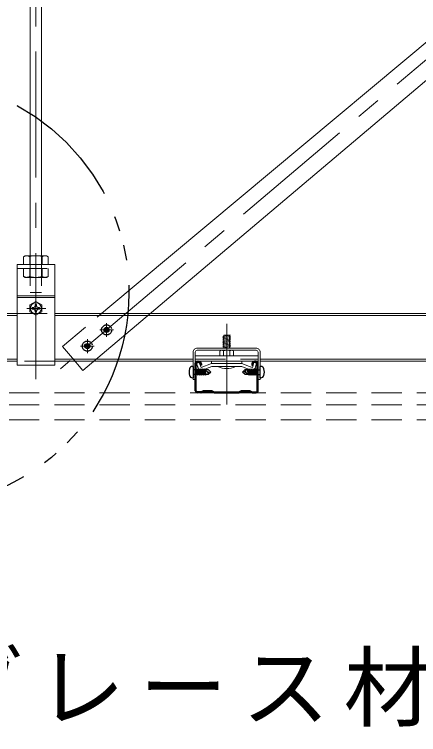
# Model space of a CAD drawing. Units: millimetres on the paper, with parts at other scales. Extents: x -195 to 195, y -135 to 133.
# Drawn here: x -98.87 to -82.82, y 30.74 to 59.34 of the extents above; entities that cross this region are included whole.
import ezdxf

# ---------------------------------------------------------------- set-up
doc = ezdxf.new("R2010")
doc.units = ezdxf.units.MM
for name, pattern in [('CHAIN1', [8, 5, -1, 1, -1]), ('DASHED1', [1.8, 1.2, -0.6]), ('DOUBLE_CHAIN1', [8.8, 5, -1, 0.6, -0.6, 0.6, -1])]:
    doc.linetypes.add(name, pattern=pattern)
for name, color, linetype, lineweight in [('5-0_中心線', 4, 'CHAIN1', 9), ('5-1_吊り材', 7, 'Continuous', 18), ('5-2_野縁受け', 3, 'Continuous', 18), ('5-3_野縁', 2, 'Continuous', 25), ('5-4_ブレース・補強材', 4, 'Continuous', 9), ('5-6_文字', 7, 'Continuous', 18), ('5-A_クリップ', 7, 'Continuous', 18), ('5-B_補強金具・金具・その他', 3, 'Continuous', 18), ('5-C_ビス・アンカーボルト', 2, 'Continuous', 25), ('5-D_パネル', 4, 'DASHED1', 9)]:
    doc.layers.add(name, color=color, linetype=linetype, lineweight=lineweight)
doc.styles.add('ＭＳ ゴシック', font='')
doc.styles.get('ＭＳ ゴシック').set_extended_font_data('MS Gothic')

msp = doc.modelspace()

# ---------------------------------------------------------------- linework, layer by layer
at = {"layer": '5-0_中心線'}
for p, q in [((-98.014, 44.864), (-98.014, 86.754)), ((-55.416, 80.466), (-97.032, 45.272)), ((-98.378, 47.669), (-97.622, 47.669)), ((-95.208, 47.086), (-95.208, 46.542)), ((-90.439, 47.052), (-90.439, 43.855)), ((-95.481, 46.814), (-94.936, 46.814)), ((-95.972, 46.441), (-95.972, 45.896)), ((-96.244, 46.169), (-95.7, 46.169))]:
    msp.add_line(p, q, dxfattribs=at)
at = {"layer": '5-1_吊り材'}
for p, q in [((-98.239, 49.759), (-98.239, 83.544)), ((-97.789, 49.759), (-97.789, 83.544)), ((-98.438, 49.759), (-98.504, 49.721)), ((-98.504, 49.409), (-98.504, 49.721)), ((-98.438, 49.759), (-97.589, 49.759)), ((-98.259, 49.409), (-98.259, 49.721)), ((-97.769, 49.409), (-97.769, 49.721)), ((-97.589, 49.759), (-97.524, 49.721)), ((-97.524, 49.409), (-97.524, 49.721)), ((-98.764, 49.409), (-97.264, 49.409)), ((-98.764, 45.409), (-98.764, 49.409)), ((-97.264, 49.409), (-97.264, 45.409)), ((-98.764, 48.169), (-97.264, 48.169)), ((-98.764, 48.099), (-97.264, 48.099)), ((-98.016, 47.944), (-98.254, 47.806)), ((-98.254, 47.806), (-98.254, 47.531)), ((-98.046, 47.816), (-98.046, 47.788)), ((-98.016, 47.944), (-97.778, 47.806)), ((-97.986, 47.816), (-97.986, 47.775)), ((-97.986, 47.816), (-97.986, 47.788)), ((-97.778, 47.806), (-97.778, 47.531)), ((-98.016, 47.394), (-98.254, 47.531)), ((-98.163, 47.699), (-98.134, 47.699)), ((-98.163, 47.639), (-98.134, 47.639)), ((-98.046, 47.522), (-98.046, 47.549)), ((-98.016, 47.394), (-97.778, 47.531)), ((-97.986, 47.522), (-97.986, 47.562)), ((-97.986, 47.522), (-97.986, 47.549)), ((-97.869, 47.699), (-97.898, 47.699)), ((-97.869, 47.639), (-97.898, 47.639)), ((-97.264, 45.409), (-98.764, 45.409))]:
    msp.add_line(p, q, dxfattribs=at)
at = {"layer": '5-1_吊り材', "linetype": 'DASHED1'}
for p, q in [((-98.239, 49.759), (-98.239, 48.296)), ((-97.789, 49.759), (-97.789, 48.296)), ((-98.764, 49.249), (-97.264, 49.249)), ((-98.504, 49.249), (-98.504, 48.936)), ((-98.259, 49.249), (-98.259, 48.936)), ((-97.769, 49.249), (-97.769, 48.936)), ((-97.524, 49.249), (-97.524, 48.936)), ((-98.438, 48.899), (-98.504, 48.936)), ((-97.589, 48.899), (-97.524, 48.936)), ((-97.589, 48.899), (-98.438, 48.899)), ((-98.239, 48.296), (-97.789, 48.296))]:
    msp.add_line(p, q, dxfattribs=at)
at = {"layer": '5-1_吊り材'}
msp.add_circle((-98.016, 47.669), 0.22, dxfattribs=at)
for centre, radius, start, end in [((-98.343, 49.42), 0.341, 96.3429, 118.0413), ((-98.389, 49.515), 0.244, 57.5712, 88.0446), ((-98.014, 48.948), 0.811, 72.412, 107.588), ((-97.638, 49.515), 0.244, 91.9554, 122.4288), ((-97.684, 49.42), 0.341, 61.9587, 83.6571), ((-98.126, 47.778), 0.0802, 264.363, 6.6734), ((-98.016, 47.669), 0.15, 78.463, 101.537), ((-97.906, 47.778), 0.0802, 173.3265, 275.637), ((-98.016, 47.669), 0.15, 168.463, 191.5133), ((-98.126, 47.559), 0.0802, 353.3265, 95.637), ((-98.016, 47.669), 0.15, 258.463, 281.537), ((-97.906, 47.559), 0.0802, 84.363, 186.6735), ((-98.016, 47.669), 0.15, 348.4867, 11.537)]:
    msp.add_arc(centre, radius, start, end, dxfattribs=at)
at = {"layer": '5-1_吊り材', "linetype": 'DASHED1'}
for centre, radius, start, end in [((-98.343, 49.237), 0.341, 241.9587, 263.6571), ((-98.389, 49.142), 0.244, 271.9554, 302.4288), ((-98.014, 49.709), 0.811, 252.412, 287.588), ((-97.638, 49.142), 0.244, 237.5712, 268.0446), ((-97.684, 49.237), 0.341, 276.3429, 298.0413)]:
    msp.add_arc(centre, radius, start, end, dxfattribs=at)
at = {"layer": '5-2_野縁受け'}
for p, q in [((-142.264, 47.469), (-98.764, 47.469)), ((-142.264, 47.389), (-98.764, 47.389)), ((-97.264, 47.469), (-53.764, 47.469)), ((-97.264, 47.389), (-53.764, 47.389)), ((-104.259, 45.649), (-98.764, 45.649)), ((-104.259, 45.569), (-98.764, 45.569)), ((-97.264, 45.649), (-91.769, 45.649)), ((-97.264, 45.569), (-91.769, 45.569)), ((-89.109, 45.649), (-76.619, 45.649)), ((-89.109, 45.569), (-76.619, 45.569))]:
    msp.add_line(p, q, dxfattribs=at)
at = {"layer": '5-2_野縁受け', "linetype": 'DASHED1'}
for p, q in [((-98.764, 47.469), (-97.264, 47.469)), ((-97.264, 45.569), (-98.764, 45.569)), ((-91.689, 45.649), (-89.189, 45.649))]:
    msp.add_line(p, q, dxfattribs=at)
at = {"layer": '5-3_野縁'}
for p, q in [((-91.689, 44.394), (-91.689, 45.494)), ((-91.649, 44.394), (-91.649, 45.494)), ((-91.614, 45.569), (-91.539, 45.569)), ((-91.614, 45.529), (-91.539, 45.529)), ((-89.264, 45.569), (-89.339, 45.569)), ((-89.264, 45.529), (-89.339, 45.529)), ((-89.229, 44.394), (-89.229, 45.494)), ((-89.189, 44.394), (-89.189, 45.494)), ((-91.479, 45.469), (-91.479, 45.419)), ((-91.439, 45.419), (-91.479, 45.419)), ((-91.439, 45.469), (-91.439, 45.419)), ((-89.439, 45.469), (-89.439, 45.419)), ((-89.439, 45.419), (-89.399, 45.419)), ((-89.399, 45.469), (-89.399, 45.419)), ((-91.46, 44.359), (-91.614, 44.359)), ((-91.376, 44.395), (-91.454, 44.36)), ((-91.448, 44.319), (-91.36, 44.359)), ((-91.342, 44.356), (-91.346, 44.358)), ((-91.321, 44.39), (-91.325, 44.392)), ((-91.306, 44.39), (-91.302, 44.392)), ((-91.285, 44.356), (-91.281, 44.358)), ((-91.262, 44.356), (-91.266, 44.358)), ((-91.241, 44.39), (-91.245, 44.392)), ((-91.226, 44.39), (-91.222, 44.392)), ((-91.205, 44.356), (-91.201, 44.358)), ((-91.182, 44.356), (-91.186, 44.358)), ((-91.161, 44.39), (-91.165, 44.392)), ((-91.146, 44.39), (-91.142, 44.392)), ((-91.125, 44.356), (-91.121, 44.358)), ((-91.102, 44.356), (-91.106, 44.358)), ((-91.081, 44.39), (-91.085, 44.392)), ((-91.066, 44.39), (-91.062, 44.392)), ((-91.045, 44.356), (-91.041, 44.358)), ((-91.027, 44.359), (-90.939, 44.319)), ((-91.011, 44.395), (-90.933, 44.36)), ((-90.928, 44.359), (-89.95, 44.359)), ((-89.866, 44.395), (-89.944, 44.36)), ((-89.85, 44.359), (-89.938, 44.319)), ((-89.832, 44.356), (-89.836, 44.358)), ((-89.811, 44.39), (-89.815, 44.392)), ((-89.796, 44.39), (-89.792, 44.392)), ((-89.775, 44.356), (-89.771, 44.358)), ((-89.752, 44.356), (-89.756, 44.358)), ((-89.731, 44.39), (-89.735, 44.392)), ((-89.716, 44.39), (-89.712, 44.392)), ((-89.695, 44.356), (-89.691, 44.358)), ((-89.672, 44.356), (-89.676, 44.358)), ((-89.651, 44.39), (-89.655, 44.392)), ((-89.636, 44.39), (-89.632, 44.392)), ((-89.615, 44.356), (-89.611, 44.358)), ((-89.592, 44.356), (-89.596, 44.358)), ((-89.571, 44.39), (-89.575, 44.392)), ((-89.556, 44.39), (-89.552, 44.392)), ((-89.535, 44.356), (-89.531, 44.358)), ((-89.429, 44.319), (-89.517, 44.359)), ((-89.501, 44.395), (-89.423, 44.36)), ((-89.418, 44.359), (-89.264, 44.359)), ((-91.448, 44.319), (-91.614, 44.319)), ((-90.939, 44.319), (-89.938, 44.319)), ((-89.429, 44.319), (-89.264, 44.319))]:
    msp.add_line(p, q, dxfattribs=at)
for centre, radius, start, end in [((-91.614, 45.494), 0.075, 90, 180), ((-91.614, 45.494), 0.035, 90, 180), ((-91.539, 45.469), 0.1, 0, 90), ((-91.539, 45.469), 0.06, 0, 90), ((-89.339, 45.469), 0.1, 90, 180), ((-89.339, 45.469), 0.06, 90, 180), ((-89.264, 45.494), 0.075, 0, 90), ((-89.264, 45.494), 0.035, 0, 90), ((-91.614, 44.394), 0.075, 180, 270), ((-91.614, 44.394), 0.035, 180, 270), ((-91.46, 44.374), 0.015, 270, 294.4465), ((-91.354, 44.345), 0.055, 58.5241, 114.4465), ((-91.354, 44.345), 0.015, 58.5241, 114.4465), ((-91.314, 44.403), 0.055, 238.5241, 301.476), ((-91.314, 44.403), 0.015, 238.5241, 301.476), ((-91.274, 44.345), 0.055, 58.5241, 121.4759), ((-91.274, 44.345), 0.015, 58.5241, 121.4759), ((-91.234, 44.403), 0.055, 238.5241, 301.476), ((-91.234, 44.403), 0.015, 238.5241, 301.476), ((-91.194, 44.345), 0.055, 90, 121.4759), ((-91.194, 44.345), 0.015, 90, 121.4759), ((-91.194, 44.345), 0.055, 58.5241, 90), ((-91.194, 44.345), 0.015, 58.5241, 90), ((-91.154, 44.403), 0.055, 238.5241, 301.476), ((-91.154, 44.403), 0.015, 238.5241, 301.476), ((-91.114, 44.345), 0.055, 58.5241, 121.4759), ((-91.114, 44.345), 0.015, 58.5241, 121.4759), ((-91.074, 44.403), 0.055, 238.5241, 301.476), ((-91.074, 44.403), 0.015, 238.5241, 301.476), ((-91.034, 44.345), 0.055, 65.5535, 121.4759), ((-91.034, 44.345), 0.015, 65.5535, 121.4759), ((-90.927, 44.374), 0.015, 245.5535, 270), ((-89.95, 44.374), 0.015, 270, 294.4465), ((-89.844, 44.345), 0.055, 58.5241, 114.4465), ((-89.844, 44.345), 0.015, 58.5241, 114.4465), ((-89.804, 44.403), 0.055, 238.524, 301.4759), ((-89.804, 44.403), 0.015, 238.524, 301.4759), ((-89.764, 44.345), 0.055, 58.5241, 121.4759), ((-89.764, 44.345), 0.015, 58.5241, 121.4759), ((-89.724, 44.403), 0.055, 238.524, 301.4759), ((-89.724, 44.403), 0.015, 238.524, 301.4759), ((-89.684, 44.345), 0.055, 90, 121.4759), ((-89.684, 44.345), 0.015, 90, 121.4759), ((-89.684, 44.345), 0.055, 58.5241, 90), ((-89.684, 44.345), 0.015, 58.5241, 90), ((-89.644, 44.403), 0.055, 238.524, 301.4759), ((-89.644, 44.403), 0.015, 238.524, 301.4759), ((-89.604, 44.345), 0.055, 58.5241, 121.4759), ((-89.604, 44.345), 0.015, 58.5241, 121.4759), ((-89.564, 44.403), 0.055, 238.524, 301.4759), ((-89.564, 44.403), 0.015, 238.524, 301.4759), ((-89.524, 44.345), 0.055, 65.5535, 121.4759), ((-89.524, 44.345), 0.015, 65.5535, 121.4759), ((-89.417, 44.374), 0.015, 245.5535, 270), ((-89.264, 44.394), 0.075, 270, 0), ((-89.264, 44.394), 0.035, 270, 0), ((-91.46, 44.374), 0.055, 270, 294.4465), ((-90.927, 44.374), 0.055, 245.5535, 269.6159), ((-89.95, 44.374), 0.055, 270.3841, 294.4465), ((-89.417, 44.374), 0.055, 245.5535, 270)]:
    msp.add_arc(centre, radius, start, end, dxfattribs=at)
at = {"layer": '5-4_ブレース・補強材'}
for p, q in [((-55.261, 79.778), (-96.156, 45.195)), ((-57.931, 78.794), (-95.153, 47.68)), ((-96.644, 45.78), (-96.152, 45.198))]:
    msp.add_line(p, q, dxfattribs=at)
at = {"layer": '5-4_ブレース・補強材', "linetype": 'DASHED1'}
for q in [(-95.153, 47.68), (-96.644, 45.78)]:
    msp.add_line((-96.959, 46.152), q, dxfattribs=at)
at = {"layer": '5-A_クリップ'}
for p, q in [((-90.287, 46.6), (-90.587, 46.558)), ((-90.587, 46.558), (-90.55, 46.538)), ((-90.287, 46.55), (-90.587, 46.508)), ((-90.587, 46.508), (-90.55, 46.488)), ((-90.55, 46.088), (-90.55, 46.608)), ((-90.55, 46.608), (-90.325, 46.608)), ((-90.287, 46.6), (-90.325, 46.608)), ((-90.325, 46.088), (-90.325, 46.607)), ((-90.287, 46.55), (-90.325, 46.57)), ((-90.287, 46.5), (-90.325, 46.52)), ((-90.287, 46.45), (-90.325, 46.47)), ((-90.287, 46.4), (-90.325, 46.42)), ((-90.287, 46.35), (-90.325, 46.37)), ((-90.287, 46.1), (-90.377, 46.088)), ((-90.287, 46.3), (-90.325, 46.32)), ((-90.287, 46.25), (-90.325, 46.27)), ((-90.287, 46.2), (-90.325, 46.22)), ((-90.287, 46.15), (-90.325, 46.17)), ((-90.287, 46.1), (-90.325, 46.12)), ((-91.687, 45.783), (-91.687, 45.568)), ((-91.687, 45.783), (-89.189, 45.783)), ((-90.712, 45.958), (-90.712, 45.783)), ((-90.712, 45.783), (-90.162, 45.783)), ((-90.679, 45.999), (-90.702, 45.988)), ((-90.679, 45.999), (-90.702, 45.988)), ((-90.662, 46.008), (-90.212, 46.008)), ((-90.644, 46.003), (-90.562, 45.983)), ((-90.644, 46.003), (-90.562, 45.983)), ((-90.562, 45.983), (-90.562, 45.982)), ((-90.562, 45.982), (-90.562, 45.783)), ((-90.326, 45.988), (-90.312, 45.983)), ((-90.23, 46.003), (-90.312, 45.983)), ((-90.23, 46.003), (-90.312, 45.983)), ((-90.196, 45.999), (-90.172, 45.988)), ((-90.196, 45.999), (-90.172, 45.988)), ((-90.162, 45.958), (-90.162, 45.783)), ((-91.687, 45.568), (-89.189, 45.568)), ((-91.527, 45.518), (-91.635, 45.479)), ((-91.575, 45.315), (-91.635, 45.479)), ((-91.565, 45.287), (-91.635, 45.479)), ((-91.455, 45.321), (-91.527, 45.518)), ((-91.455, 45.321), (-91.527, 45.518)), ((-91.037, 45.473), (-91.455, 45.321)), ((-91.037, 45.568), (-91.037, 45.473)), ((-91.037, 45.473), (-90.437, 45.473)), ((-89.837, 45.473), (-90.437, 45.473)), ((-89.837, 45.473), (-90.437, 45.473)), ((-89.837, 45.473), (-90.437, 45.473)), ((-89.837, 45.568), (-89.837, 45.473)), ((-89.837, 45.473), (-89.467, 45.338)), ((-89.307, 45.296), (-89.254, 45.494)), ((-91.416, 45.218), (-91.032, 45.358)), ((-90.087, 45.358), (-90.787, 45.358)), ((-90.437, 45.358), (-89.98, 45.358)), ((-90.437, 45.358), (-89.951, 45.358)), ((-90.437, 45.358), (-89.876, 45.358)), ((-89.963, 45.358), (-89.876, 45.358)), ((-89.938, 45.358), (-89.843, 45.358)), ((-89.68, 45.299), (-89.843, 45.358)), ((-89.458, 45.218), (-89.717, 45.313)), ((-89.482, 45.344), (-89.419, 45.321))]:
    msp.add_line(p, q, dxfattribs=at)
for points in [[(-90.287, 46.5), (-90.587, 46.458), (-90.55, 46.438)], [(-90.287, 46.45), (-90.587, 46.408), (-90.55, 46.388)], [(-90.287, 46.4), (-90.587, 46.358), (-90.55, 46.338)], [(-90.287, 46.35), (-90.587, 46.308), (-90.55, 46.288)], [(-90.287, 46.3), (-90.587, 46.258), (-90.55, 46.238)], [(-90.287, 46.25), (-90.587, 46.208), (-90.55, 46.188)], [(-90.287, 46.2), (-90.587, 46.158), (-90.55, 46.138)], [(-90.287, 46.15), (-90.587, 46.108), (-90.55, 46.088)], [(-90.326, 45.988), (-90.312, 45.983), (-90.312, 45.783)], [(-89.419, 45.321), (-89.365, 45.524), (-89.254, 45.494)], [(-90.437, 45.358), (-90.998, 45.358), (-91.032, 45.358)]]:
    msp.add_lwpolyline(points, dxfattribs=at)
for centre, radius, start, end in [((-90.662, 45.958), 0.05, 90, 180), ((-90.656, 45.955), 0.05, 75.942, 116.6021), ((-90.656, 45.955), 0.05, 75.942, 116.6021), ((-90.437, 45.683), 0.325, 70.0181, 112.6198), ((-90.437, 45.683), 0.325, 70.0181, 112.6198), ((-90.218, 45.955), 0.05, 63.7347, 103.8602), ((-90.218, 45.955), 0.05, 63.7347, 103.8602), ((-90.212, 45.958), 0.05, 0, 90), ((-91.457, 45.326), 0.115, 200, 300), ((-90.437, 46.058), 0.783, 243.4349, 296.565), ((-89.418, 45.326), 0.115, 245, 345)]:
    msp.add_arc(centre, radius, start, end, dxfattribs=at)
at = {"layer": '5-B_補強金具・金具・その他'}
for p, q in [((-89.269, 46.088), (-91.609, 46.088)), ((-91.769, 45.928), (-91.769, 44.838)), ((-91.689, 45.928), (-91.689, 44.838)), ((-89.269, 46.008), (-91.609, 46.008)), ((-89.189, 45.928), (-89.189, 44.838)), ((-89.109, 45.928), (-89.109, 44.838)), ((-91.769, 44.838), (-91.689, 44.838)), ((-89.189, 44.838), (-89.109, 44.838))]:
    msp.add_line(p, q, dxfattribs=at)
for centre, radius, start, end in [((-91.609, 45.928), 0.16, 90, 180.0024), ((-89.269, 45.928), 0.16, 359.9988, 90), ((-91.609, 45.928), 0.08, 90, 180.0024), ((-89.269, 45.928), 0.08, 359.9988, 90)]:
    msp.add_arc(centre, radius, start, end, dxfattribs=at)
at = {"layer": '5-C_ビス・アンカーボルト'}
for p, q in [((-91.795, 45.362), (-91.77, 45.362)), ((-91.77, 45.362), (-91.77, 44.912)), ((-91.769, 45.232), (-91.77, 45.232)), ((-91.769, 45.231), (-91.769, 45.231)), ((-91.689, 45.232), (-91.689, 45.232)), ((-91.638, 45.263), (-91.651, 45.232)), ((-91.651, 45.232), (-91.622, 45.091)), ((-91.622, 45.232), (-91.651, 45.232)), ((-91.638, 45.263), (-91.622, 45.244)), ((-91.638, 45.263), (-91.622, 45.186)), ((-91.621, 45.243), (-91.611, 45.231)), ((-91.574, 45.231), (-91.621, 45.231)), ((-91.621, 45.186), (-91.587, 45.012)), ((-91.611, 45.231), (-91.574, 45.043)), ((-91.561, 45.262), (-91.574, 45.231)), ((-91.561, 45.262), (-91.511, 45.012)), ((-91.498, 45.231), (-91.536, 45.231)), ((-91.485, 45.262), (-91.498, 45.231)), ((-91.485, 45.262), (-91.435, 45.012)), ((-91.422, 45.231), (-91.46, 45.231)), ((-91.41, 45.262), (-91.422, 45.231)), ((-91.41, 45.262), (-91.36, 45.012)), ((-91.347, 45.231), (-91.384, 45.231)), ((-91.334, 45.262), (-91.347, 45.231)), ((-91.334, 45.262), (-91.284, 45.012)), ((-91.308, 45.231), (-91.112, 45.096)), ((-89.606, 45.231), (-89.593, 45.262)), ((-89.568, 45.231), (-89.593, 45.262)), ((-89.543, 45.012), (-89.593, 45.262)), ((-89.53, 45.043), (-89.568, 45.231)), ((-89.568, 45.231), (-89.53, 45.231)), ((-89.53, 45.231), (-89.518, 45.262)), ((-89.468, 45.012), (-89.518, 45.262)), ((-89.492, 45.231), (-89.455, 45.231)), ((-89.455, 45.231), (-89.442, 45.262)), ((-89.392, 45.012), (-89.442, 45.262)), ((-89.416, 45.231), (-89.379, 45.231)), ((-89.379, 45.231), (-89.366, 45.262)), ((-89.316, 45.012), (-89.366, 45.262)), ((-89.341, 45.231), (-89.303, 45.231)), ((-89.303, 45.231), (-89.29, 45.262)), ((-89.266, 45.043), (-89.303, 45.231)), ((-89.256, 45.089), (-89.29, 45.262)), ((-89.265, 45.231), (-89.29, 45.262)), ((-89.265, 45.231), (-89.255, 45.231)), ((-89.255, 45.184), (-89.265, 45.231)), ((-89.255, 45.23), (-89.229, 45.23)), ((-89.189, 45.23), (-89.189, 45.23)), ((-89.109, 45.23), (-89.107, 45.23)), ((-89.108, 45.231), (-89.106, 45.231)), ((-89.107, 44.912), (-89.107, 45.362)), ((-89.082, 45.362), (-89.107, 45.362)), ((-91.795, 44.912), (-91.77, 44.912)), ((-91.769, 45.044), (-91.771, 45.044)), ((-91.769, 45.044), (-91.77, 45.044)), ((-91.689, 45.044), (-91.689, 45.044)), ((-91.622, 45.044), (-91.649, 45.044)), ((-91.622, 45.09), (-91.612, 45.044)), ((-91.612, 45.044), (-91.622, 45.044)), ((-91.612, 45.043), (-91.587, 45.012)), ((-91.574, 45.043), (-91.587, 45.012)), ((-91.536, 45.043), (-91.574, 45.043)), ((-91.498, 45.043), (-91.511, 45.012)), ((-91.461, 45.043), (-91.498, 45.043)), ((-91.422, 45.043), (-91.435, 45.012)), ((-91.385, 45.043), (-91.422, 45.043)), ((-91.347, 45.043), (-91.36, 45.012)), ((-91.309, 45.043), (-91.347, 45.043)), ((-91.271, 45.043), (-91.284, 45.012)), ((-89.569, 45.043), (-89.765, 45.179)), ((-89.543, 45.012), (-89.53, 45.043)), ((-89.53, 45.043), (-89.493, 45.043)), ((-89.468, 45.012), (-89.455, 45.043)), ((-89.455, 45.043), (-89.417, 45.043)), ((-89.392, 45.012), (-89.379, 45.043)), ((-89.379, 45.043), (-89.341, 45.043)), ((-89.316, 45.012), (-89.303, 45.043)), ((-89.303, 45.043), (-89.256, 45.043)), ((-89.256, 45.031), (-89.266, 45.043)), ((-89.227, 45.043), (-89.255, 45.184)), ((-89.239, 45.011), (-89.255, 45.088)), ((-89.255, 45.043), (-89.227, 45.043)), ((-89.239, 45.011), (-89.255, 45.03)), ((-89.239, 45.011), (-89.227, 45.043)), ((-89.189, 45.043), (-89.189, 45.043)), ((-89.109, 45.043), (-89.107, 45.043)), ((-89.108, 45.043), (-89.108, 45.043)), ((-89.082, 44.912), (-89.107, 44.912))]:
    msp.add_line(p, q, dxfattribs=at)
at = {"layer": '5-C_ビス・アンカーボルト', "linetype": 'DASHED1'}
for p, q in [((-91.651, 45.232), (-91.769, 45.232)), ((-89.229, 45.23), (-89.109, 45.23)), ((-91.649, 45.044), (-91.769, 45.044)), ((-89.227, 45.043), (-89.108, 45.043))]:
    msp.add_line(p, q, dxfattribs=at)
at = {"layer": '5-C_ビス・アンカーボルト'}
for points in [[(-91.574, 45.231), (-91.536, 45.043), (-91.511, 45.012)], [(-91.561, 45.262), (-91.536, 45.231), (-91.498, 45.043)], [(-91.498, 45.231), (-91.461, 45.043), (-91.435, 45.012)], [(-91.485, 45.262), (-91.46, 45.231), (-91.422, 45.043)], [(-91.422, 45.231), (-91.385, 45.043), (-91.36, 45.012)], [(-91.41, 45.262), (-91.384, 45.231), (-91.347, 45.043)], [(-91.347, 45.231), (-91.309, 45.043), (-91.284, 45.012)], [(-91.334, 45.262), (-91.308, 45.231), (-91.271, 45.043)], [(-91.314, 45.237), (-91.171, 45.237), (-91.071, 45.137), (-91.171, 45.037), (-91.274, 45.037)], [(-89.564, 45.037), (-89.706, 45.037), (-89.806, 45.137), (-89.706, 45.237), (-89.604, 45.237)], [(-89.543, 45.012), (-89.569, 45.043), (-89.606, 45.231)], [(-89.468, 45.012), (-89.493, 45.043), (-89.53, 45.231)], [(-89.455, 45.043), (-89.492, 45.231), (-89.518, 45.262)], [(-89.392, 45.012), (-89.417, 45.043), (-89.455, 45.231)], [(-89.379, 45.043), (-89.416, 45.231), (-89.442, 45.262)], [(-89.316, 45.012), (-89.341, 45.043), (-89.379, 45.231)], [(-89.303, 45.043), (-89.341, 45.231), (-89.366, 45.262)]]:
    msp.add_lwpolyline(points, dxfattribs=at)
at = {"layer": '5-C_ビス・アンカーボルト', "linetype": 'DOUBLE_CHAIN1'}
msp.add_circle((-102.776, 48.274), 8.454, dxfattribs=at)
at = {"layer": '5-C_ビス・アンカーボルト', "linetype": 'DASHED1'}
for centre in [(-95.208, 46.814), (-95.972, 46.169)]:
    msp.add_circle(centre, 0.2, dxfattribs=at)
at = {"layer": '5-C_ビス・アンカーボルト'}
for centre, radius in [((-95.208, 46.814), 0.102), ((-95.208, 46.814), 0.085), ((-95.972, 46.169), 0.102), ((-95.972, 46.169), 0.085)]:
    msp.add_circle(centre, radius, dxfattribs=at)
for centre, radius, start, end in [((-95.301, 46.954), 0.168, 274.2468, 303.6215), ((-95.313, 46.726), 0.137, 39.9399, 76.1287), ((-95.116, 46.675), 0.168, 94.2467, 123.6215), ((-95.104, 46.902), 0.137, 219.9398, 256.1286), ((-96.065, 46.308), 0.168, 274.2468, 303.6215), ((-96.077, 46.081), 0.137, 39.9399, 76.1287), ((-95.879, 46.029), 0.168, 94.2467, 123.6215), ((-95.867, 46.256), 0.137, 219.9398, 256.1286), ((-91.403, 45.137), 0.531, 166.1052, 180.0012), ((-91.795, 45.234), 0.128, 90.0012, 166.1052), ((-89.765, 45.179), 0.083, 325.4476, 45), ((-89.082, 45.234), 0.128, 13.896, 90), ((-89.474, 45.137), 0.531, 360, 13.896), ((-91.403, 45.137), 0.531, 180.0012, 193.8973), ((-91.795, 45.04), 0.128, 193.8973, 270.0012), ((-91.112, 45.096), 0.083, 145.4488, 225.0012), ((-89.082, 45.04), 0.128, 270, 346.1039), ((-89.474, 45.137), 0.531, 346.1039, 0)]:
    msp.add_arc(centre, radius, start, end, dxfattribs=at)
at = {"layer": '5-D_パネル'}
for p, q in [((-36.683, 44.319), (-157.496, 44.319)), ((-36.683, 43.844), (-157.496, 43.844)), ((-36.683, 43.244), (-157.496, 43.244))]:
    msp.add_line(p, q, dxfattribs=at)

# ---------------------------------------------------------------- texts
at = {"layer": '5-6_文字', "insert": (-124.355, 30.744), "char_height": 2.566, "attachment_point": 7, "style": 'ＭＳ ゴシック'}
msp.add_mtext('\\T1.16;[野縁方向（ブレース材V字）]', dxfattribs=at)

doc.saveas('drawing.dxf')
